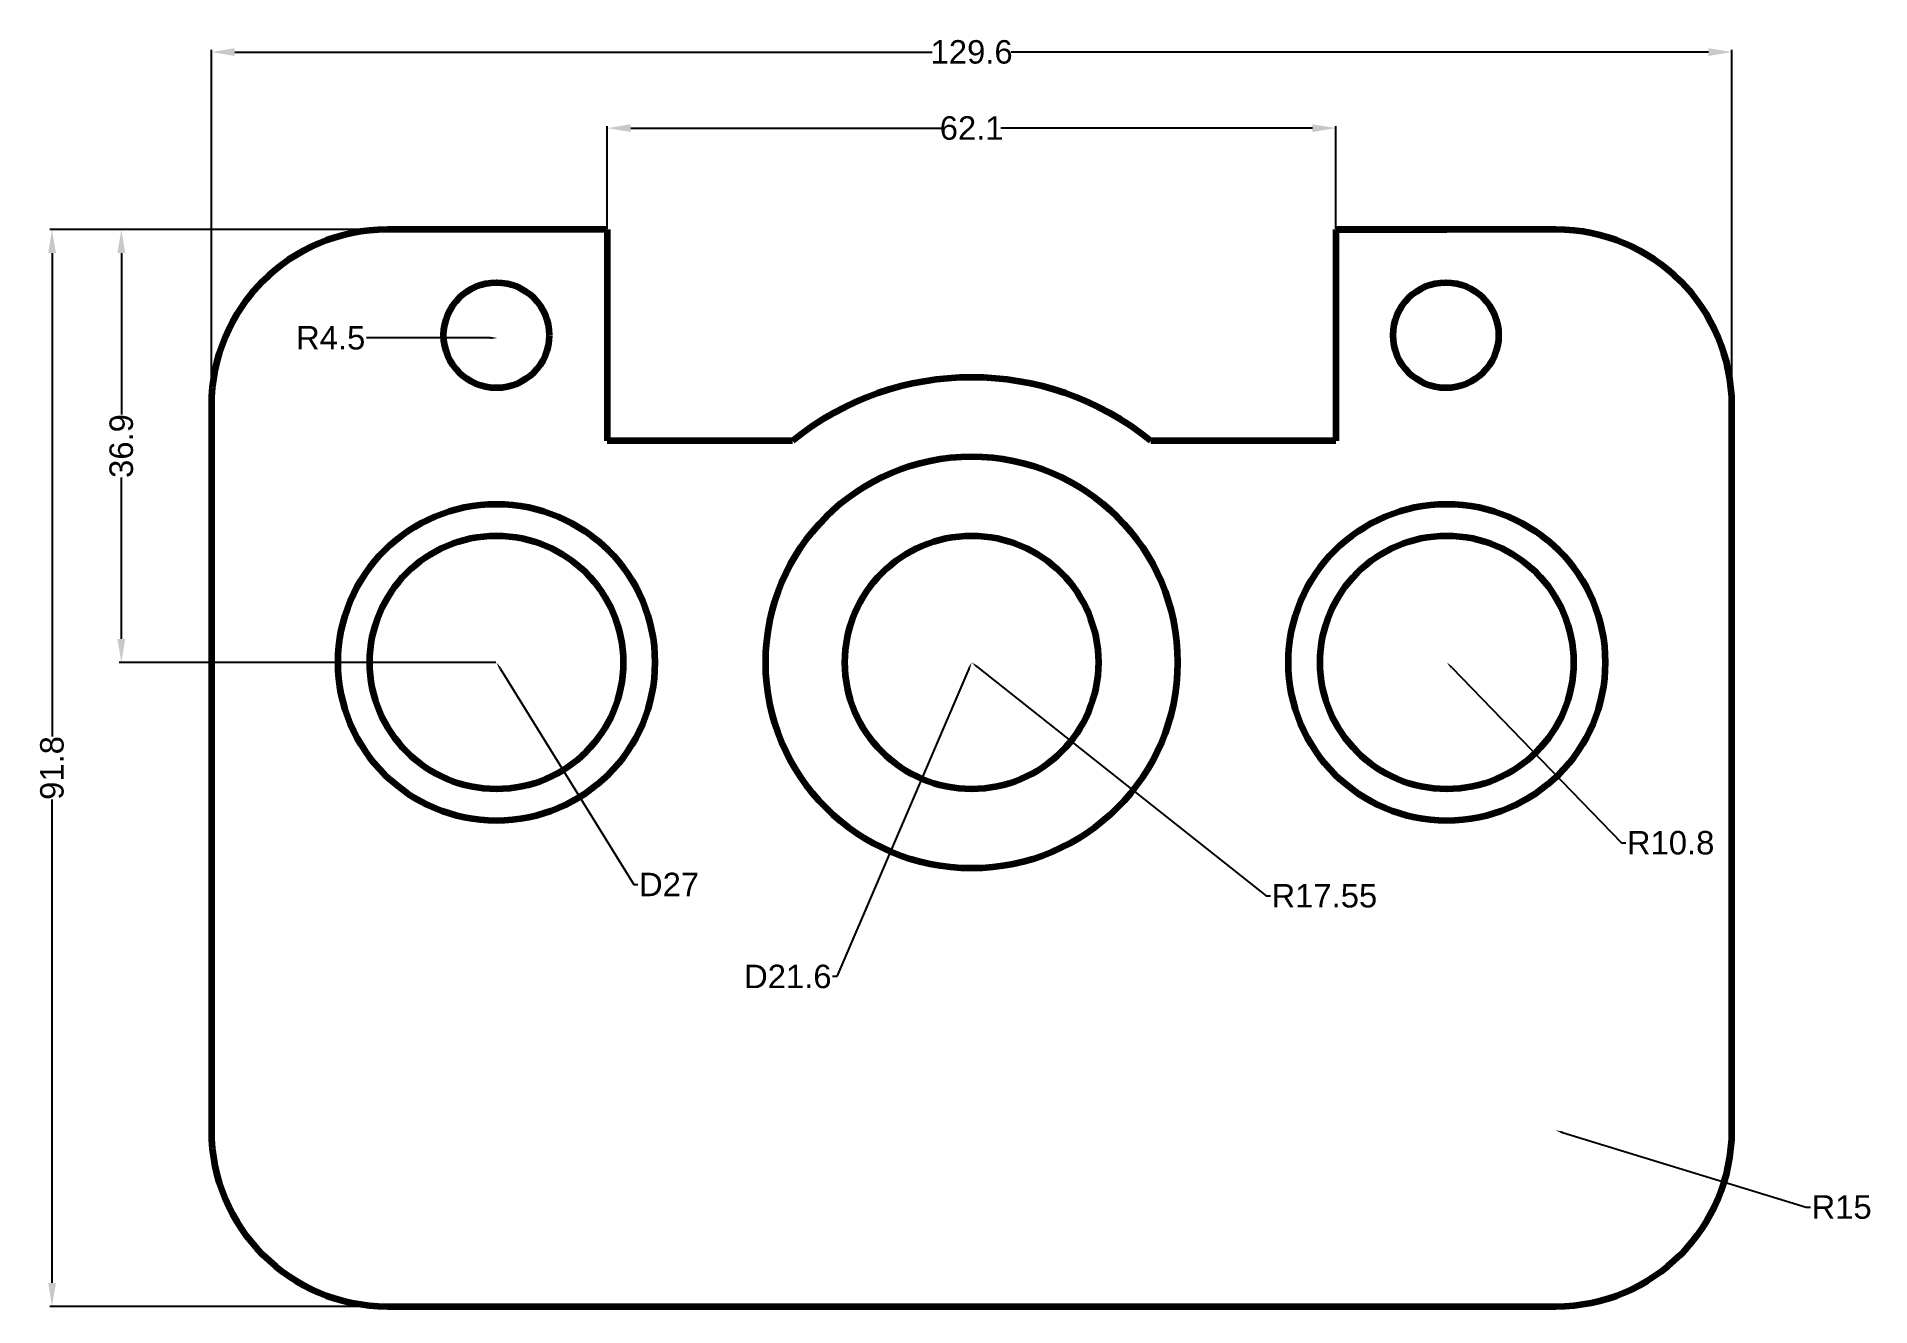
# Model space of a CAD drawing. Header units: centimetres. Extents: x 10 to 167, y 33 to 141.
import ezdxf
from ezdxf import colors
from ezdxf.entities.mleader import LeaderData, LeaderLine
from ezdxf.math import Vec2, Vec3

# ---------------------------------------------------------------- set-up
doc = ezdxf.new("R2010")
doc.units = ezdxf.units.CM
doc.header["$MEASUREMENT"] = 0
doc.layers.add('dimension', color=20, linetype='Continuous')
doc.styles.get("Standard").update_dxf_attribs({"font": 'arial.ttf'})
doc.dimstyles.new('dim1', dxfattribs={"dimtxt": 2, "dimasz": 2, "dimexe": 0.18, "dimexo": 0.0625, "dimgap": 0.09, "dimtad": 0, "dimtoh": 1, "dimdec": 1, "dimzin": 0, "dimdsep": 46, "dimtxsty": 'Standard', "dimcen": 0.09, "dimadec": 0, "dimazin": 0, "dimtfac": 1, "dimtdec": 1, "dimtofl": 0, "dimtmove": 0, "dimatfit": 3, "dimfxl": 1, "dimtolj": 1, "dimtzin": 0, "dimarcsym": 0})

# ---------------------------------------------------------------- blocks, each defined once
blk = doc.blocks.new('*D5')
at = {"layer": 'Defpoints', "color": 0, "transparency": 16777216}
for p in [(154.73, 140.07), (25.13, 109.93), (154.73, 109.93)]:
    blk.add_point(p, dxfattribs=at)
at = {"layer": 'dimension', "color": 0, "lineweight": -2, "transparency": 16777216}
for p, q in [((25.13, 109.99), (25.13, 140.25)), ((27.13, 140.07), (86.56, 140.07)), ((152.73, 140.07), (93.3, 140.07)), ((154.73, 109.99), (154.73, 140.25))]:
    blk.add_line(p, q, dxfattribs=at)
at = {"layer": 'dimension', "color": 0, "transparency": 16777216}
for points in [[(27.13, 140.4), (27.13, 139.73), (25.13, 140.07)], [(152.73, 140.4), (152.73, 139.73), (154.73, 140.07)]]:
    blk.add_solid(points, dxfattribs=at)
at = {"layer": 'dimension', "color": 0, "transparency": 16777216, "insert": (89.93, 140.07), "char_height": 2, "attachment_point": 5}
blk.add_mtext('\\A1;129.6', dxfattribs=at)
blk = doc.blocks.new('*D6')
at = {"layer": 'Defpoints', "color": 0, "transparency": 16777216}
for p in [(49.5, 124.93), (11.55, 33.13), (49.5, 33.13)]:
    blk.add_point(p, dxfattribs=at)
at = {"layer": 'dimension', "color": 0, "lineweight": -2, "transparency": 16777216}
for p, q in [((49.44, 124.93), (11.37, 124.93)), ((11.55, 122.93), (11.55, 81.72)), ((11.55, 35.13), (11.55, 76.34)), ((49.44, 33.13), (11.37, 33.13))]:
    blk.add_line(p, q, dxfattribs=at)
at = {"layer": 'dimension', "color": 0, "transparency": 16777216}
for points in [[(11.22, 122.93), (11.89, 122.93), (11.55, 124.93)], [(11.22, 35.13), (11.89, 35.13), (11.55, 33.13)]]:
    blk.add_solid(points, dxfattribs=at)
at = {"layer": 'dimension', "color": 0, "transparency": 16777216, "insert": (11.55, 79.03), "char_height": 2, "attachment_point": 5, "rotation": 90}
blk.add_mtext('\\A1;91.8', dxfattribs=at)
blk = doc.blocks.new('*D9')
at = {"layer": 'Defpoints', "color": 0, "transparency": 16777216}
for p in [(120.98, 133.58), (58.88, 124.93), (120.98, 124.93)]:
    blk.add_point(p, dxfattribs=at)
at = {"layer": 'dimension', "color": 0, "lineweight": -2, "transparency": 16777216}
for p, q in [((58.88, 124.99), (58.88, 133.76)), ((60.88, 133.58), (87.43, 133.58)), ((118.98, 133.58), (92.43, 133.58)), ((120.98, 124.99), (120.98, 133.76))]:
    blk.add_line(p, q, dxfattribs=at)
at = {"layer": 'dimension', "color": 0, "transparency": 16777216}
for points in [[(60.88, 133.91), (60.88, 133.25), (58.88, 133.58)], [(118.98, 133.91), (118.98, 133.25), (120.98, 133.58)]]:
    blk.add_solid(points, dxfattribs=at)
at = {"layer": 'dimension', "color": 0, "transparency": 16777216, "insert": (89.93, 133.58), "char_height": 2, "attachment_point": 5}
blk.add_mtext('\\A1;62.1', dxfattribs=at)
blk = doc.blocks.new('*D10')
at = {"layer": 'Defpoints', "color": 0, "transparency": 16777216}
for p in [(17.46, 124.93), (49.5, 124.93), (49.43, 88.03)]:
    blk.add_point(p, dxfattribs=at)
at = {"layer": 'dimension', "color": 0, "lineweight": -2, "transparency": 16777216}
for p, q in [((49.44, 124.93), (17.28, 124.93)), ((17.46, 122.93), (17.46, 109.17)), ((17.46, 90.03), (17.46, 103.79)), ((49.37, 88.03), (17.28, 88.03))]:
    blk.add_line(p, q, dxfattribs=at)
at = {"layer": 'dimension', "color": 0, "transparency": 16777216}
for points in [[(17.12, 122.93), (17.79, 122.93), (17.46, 124.93)], [(17.12, 90.03), (17.79, 90.03), (17.46, 88.03)]]:
    blk.add_solid(points, dxfattribs=at)
at = {"layer": 'dimension', "color": 0, "transparency": 16777216, "insert": (17.46, 106.48), "char_height": 2, "attachment_point": 5, "rotation": 90}
blk.add_mtext('\\A1;36.9', dxfattribs=at)

msp = doc.modelspace()

# ---------------------------------------------------------------- linework, layer by layer
at = {"lineweight": 100}
for p, q in [((58.88, 124.93), (40.13, 124.93)), ((58.88, 124.93), (58.88, 106.93)), ((139.73, 124.93), (120.98, 124.93)), ((120.98, 124.93), (120.98, 106.93)), ((120.98, 124.93), (130.43, 124.93)), ((120.98, 124.93), (120.98, 115.93)), ((25.13, 109.93), (25.13, 48.13)), ((154.73, 48.13), (154.73, 109.93)), ((74.65, 106.93), (58.88, 106.93)), ((120.98, 106.93), (105.2, 106.93)), ((40.13, 33.13), (139.73, 33.13))]:
    msp.add_line(p, q, dxfattribs=at)
for centre, radius in [((49.43, 115.93), 4.5), ((130.35, 115.93), 4.5), ((89.93, 88.03), 17.55), ((49.43, 88.03), 13.5), ((130.43, 88.03), 13.5), ((49.43, 88.03), 10.8), ((89.93, 88.03), 10.8), ((130.43, 88.03), 10.8)]:
    msp.add_circle(centre, radius, dxfattribs=at)
for centre, radius, start, end in [((40.13, 109.93), 15, 90, 180), ((139.73, 109.93), 15, 0, 90), ((89.93, 88.03), 24.3, 51.0576, 128.9424), ((40.13, 48.13), 15, 180, 270), ((139.73, 48.13), 15, 270, 0)]:
    msp.add_arc(centre, radius, start, end, dxfattribs=at)

# ---------------------------------------------------------------- dimensions: what is measured, and where the dimension line sits
at = {"layer": 'dimension'}
for base, p1, p2, picture, middle in [((154.73, 140.07), (25.13, 109.93), (154.73, 109.93), '*D5', (89.93, 140.07)), ((120.98, 133.58), (58.88, 124.93), (120.98, 124.93), '*D9', (89.93, 133.58))]:
    dim = msp.add_linear_dim(base=base, p1=p1, p2=p2, dimstyle='dim1', dxfattribs=at)
    dim.commit()
    dim.dimension.update_dxf_attribs({"geometry": picture, "text_midpoint": middle})
for base, p1, p2, picture, middle in [((11.55, 33.13), (49.5, 124.93), (49.5, 33.13), '*D6', (11.55, 79.03)), ((17.46, 124.93), (49.43, 88.03), (49.5, 124.93), '*D10', (17.46, 106.48))]:
    dim = msp.add_linear_dim(base=base, p1=p1, p2=p2, angle=90, dimstyle='dim1', dxfattribs=at)
    dim.commit()
    dim.dimension.update_dxf_attribs({"geometry": picture, "text_midpoint": middle})

# ---------------------------------------------------------------- leaders
ml = msp.add_multileader_mtext('Standard', dxfattribs=at)
ml.set_content('R4.5', color=256)
ml.set_leader_properties()
ml.build(insert=Vec2(0, 0))
ml.multileader.update_dxf_attribs({"dogleg_length": 0.36, "arrow_head_size": 0.6})
ctx = ml.context
ctx.base_point, ctx.char_height, ctx.arrow_head_size, ctx.landing_gap_size, ctx.plane_origin = Vec3(32.59, 115.69), 2, 0.6, 0.09, Vec3(49.52, 115.69)
ctx.text_align_type = 2
notes = []
notes.append((ctx, [(0, (1, 1, 0), (38.7, 115.69), (-1, 0), 0.36, [(0, [(49.52, 115.69)], 0, [])])]))
ctx.mtext.insert, ctx.mtext.alignment, ctx.mtext.flow_direction = Vec3(38.25, 116.71), 3, 5
ml = msp.add_multileader_mtext('Standard', dxfattribs=at)
ml.set_content('D27', color=256)
ml.set_leader_properties()
ml.build(insert=Vec2(0, 0))
ml.multileader.update_dxf_attribs({"dogleg_length": 0.36, "arrow_head_size": 0.6})
ctx = ml.context
ctx.base_point, ctx.char_height, ctx.arrow_head_size, ctx.landing_gap_size, ctx.plane_origin = Vec3(61.49, 69.1), 2, 0.6, 0.09, Vec3(49.43, 88.03)
notes.append((ctx, [(0, (1, 1, 0), (61.13, 69.1), (1, 0), 0.36, [(0, [(49.43, 88.03)], 0, [])])]))
ctx.mtext.insert, ctx.mtext.flow_direction = Vec3(61.58, 70.1), 5
ml = msp.add_multileader_mtext('Standard', dxfattribs=at)
ml.set_content('D21.6', color=256)
ml.set_leader_properties()
ml.build(insert=Vec2(0, 0))
ml.multileader.update_dxf_attribs({"dogleg_length": 0.36, "arrow_head_size": 0.6})
ctx = ml.context
ctx.base_point, ctx.char_height, ctx.arrow_head_size, ctx.landing_gap_size, ctx.plane_origin = Vec3(70.79, 61.24), 2, 0.6, 0.09, Vec3(89.93, 88.03)
ctx.text_align_type = 2
notes.append((ctx, [(0, (1, 1, 0), (78.44, 61.24), (-1, 0), 0.36, [(0, [(89.93, 88.03)], 0, [])])]))
ctx.mtext.insert, ctx.mtext.alignment, ctx.mtext.flow_direction = Vec3(77.99, 62.26), 3, 5
ml = msp.add_multileader_mtext('Standard', dxfattribs=at)
ml.set_content('R17.55', color=256)
ml.set_leader_properties()
ml.build(insert=Vec2(0, 0))
ml.multileader.update_dxf_attribs({"dogleg_length": 0.36, "arrow_head_size": 0.6})
ctx = ml.context
ctx.base_point, ctx.char_height, ctx.arrow_head_size, ctx.landing_gap_size, ctx.plane_origin = Vec3(115.4, 68.12), 2, 0.6, 0.09, Vec3(89.93, 88.03)
notes.append((ctx, [(0, (1, 1, 0), (115.04, 68.12), (1, 0), 0.36, [(0, [(89.93, 88.03)], 0, [])])]))
ctx.mtext.insert, ctx.mtext.flow_direction = Vec3(115.49, 69.14), 5
ml = msp.add_multileader_mtext('Standard', dxfattribs=at)
ml.set_content('R10.8', color=256)
ml.set_leader_properties()
ml.build(insert=Vec2(0, 0))
ml.multileader.update_dxf_attribs({"dogleg_length": 0.36, "arrow_head_size": 0.6})
ctx = ml.context
ctx.base_point, ctx.char_height, ctx.arrow_head_size, ctx.landing_gap_size, ctx.plane_origin = Vec3(145.69, 72.64), 2, 0.6, 0.09, Vec3(130.43, 88.03)
notes.append((ctx, [(0, (1, 1, 0), (145.33, 72.64), (1, 0), 0.36, [(0, [(130.43, 88.03)], 0, [])])]))
ctx.mtext.insert, ctx.mtext.flow_direction = Vec3(145.78, 73.66), 5
ml = msp.add_multileader_mtext('Standard', dxfattribs=at)
ml.set_content('R15', color=256)
ml.set_leader_properties()
ml.build(insert=Vec2(0, 0))
ml.multileader.update_dxf_attribs({"dogleg_length": 0.36, "arrow_head_size": 0.6})
ctx = ml.context
ctx.base_point, ctx.char_height, ctx.arrow_head_size, ctx.landing_gap_size, ctx.plane_origin = Vec3(161.43, 41.58), 2, 0.6, 0.09, Vec3(139.73, 48.13)
notes.append((ctx, [(0, (1, 1, 0), (161.07, 41.58), (1, 0), 0.36, [(0, [(139.73, 48.13)], 0, [])])]))
ctx.mtext.insert, ctx.mtext.flow_direction = Vec3(161.52, 42.6), 5
for ctx, leaders in notes:
    for number, flags, end, landing, length, lines in leaders:
        leader = LeaderData()
        leader.index, (leader.has_last_leader_line, leader.has_dogleg_vector, leader.attachment_direction) = number, flags
        leader.last_leader_point, leader.dogleg_vector, leader.dogleg_length = Vec3(end), Vec3(landing), length
        for number, points, colour, breaks in lines:
            line = LeaderLine()
            line.index, line.vertices, line.color, line.breaks = number, Vec3.list(points), colors.encode_raw_color(colour), breaks
            leader.lines.append(line)
        ctx.leaders.append(leader)

doc.saveas('drawing.dxf')
